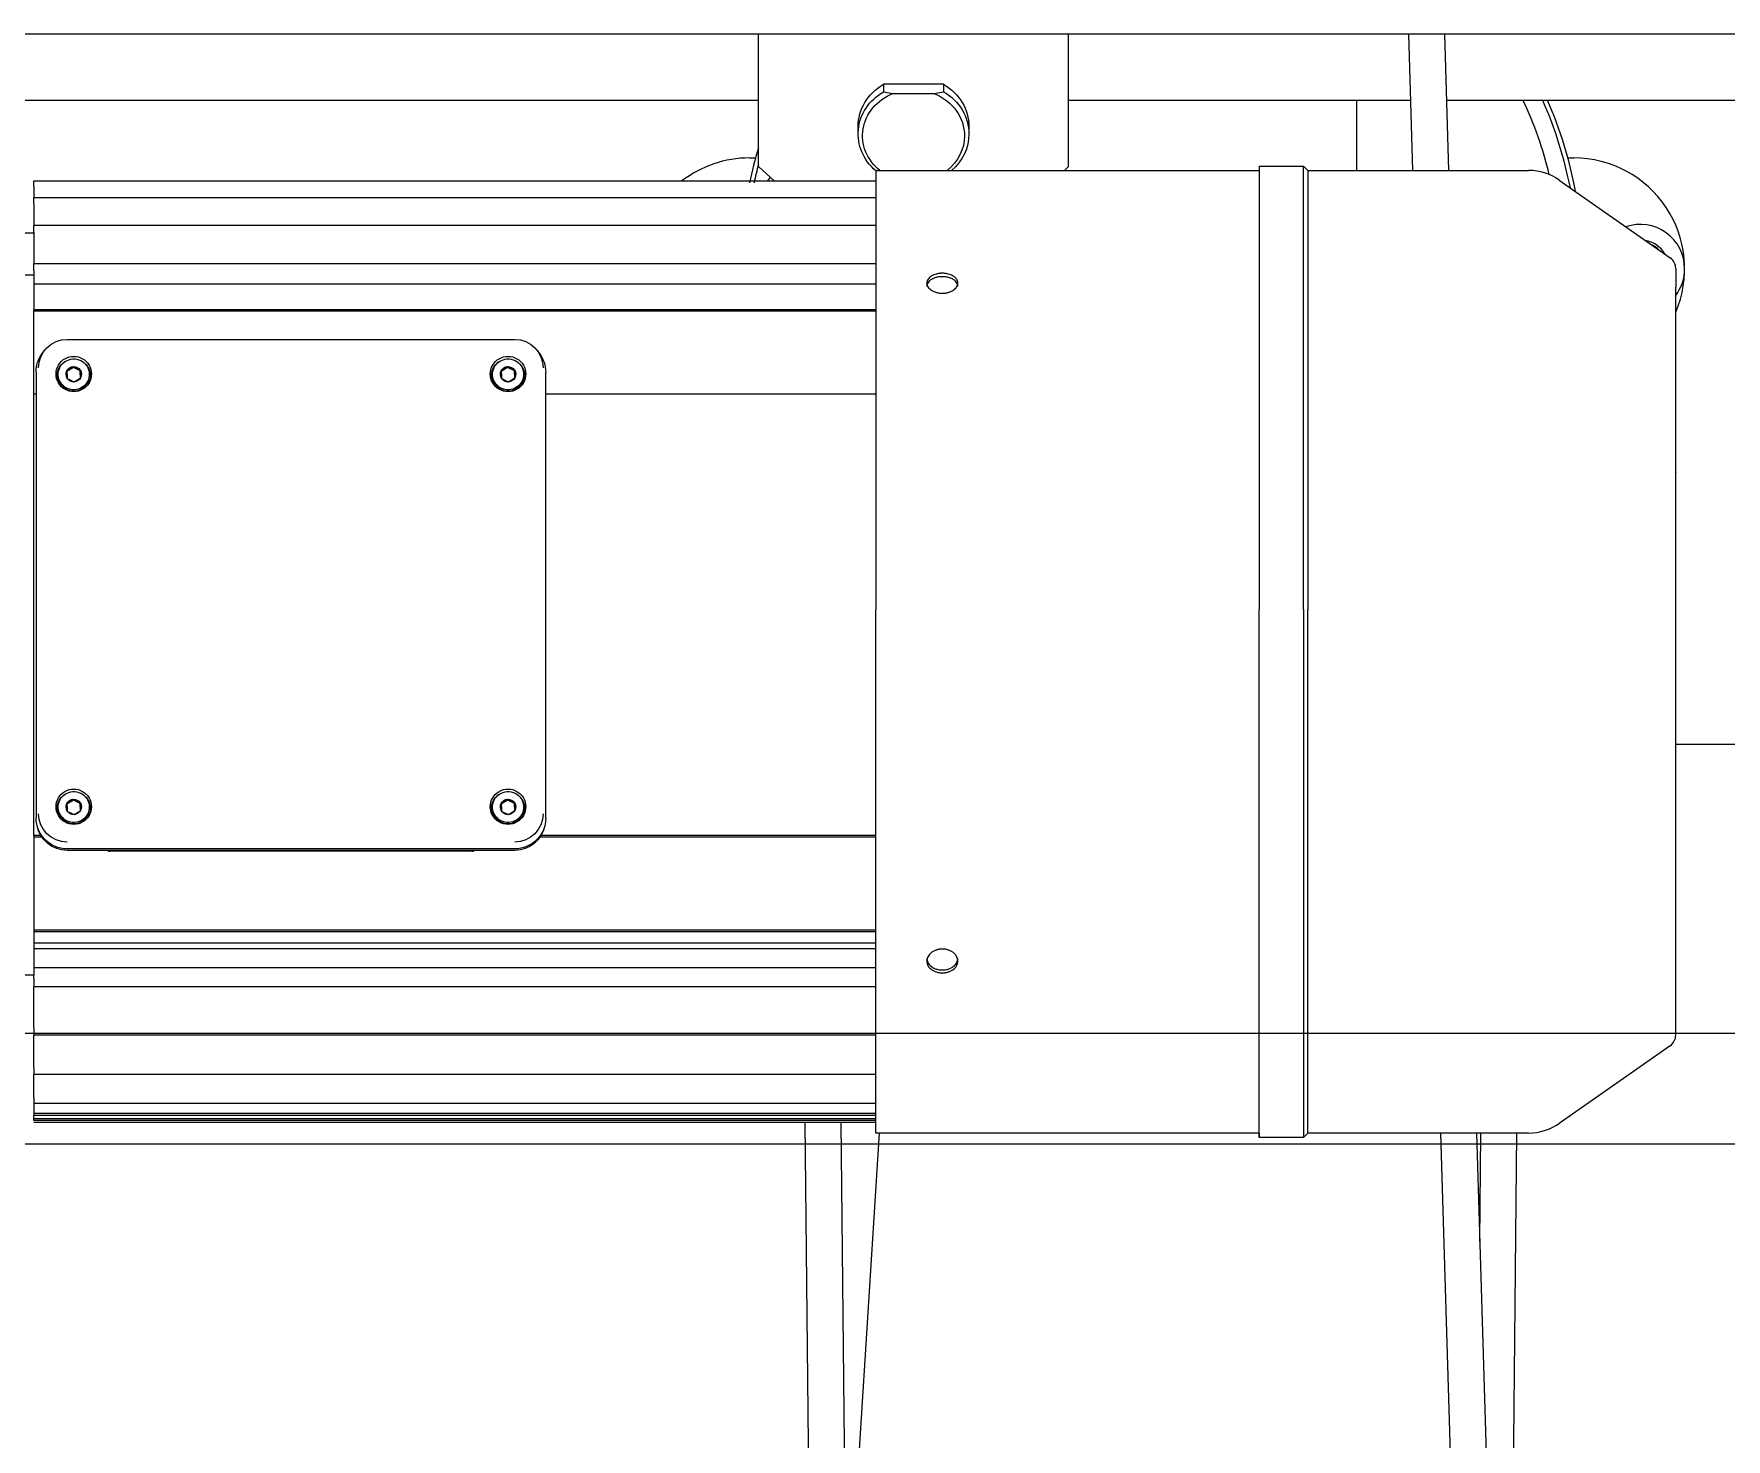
# Model space of a CAD drawing. Extents: x -599358 to 2865263, y -1062760 to 486533.
# Drawn here: x 1874182 to 1874782, y -666700 to -666201 of the extents above; entities that cross this region are included whole.
import ezdxf

# ---------------------------------------------------------------- set-up
doc = ezdxf.new("R2010")
doc.units = 0
for name, color, linetype in [('A-LIN-V', 9, 'Continuous'), ('EWHS5T6M-1', 7, 'Continuous'), ('EWHS5T6M-3', 7, 'Continuous'), ('FHSGH10105-主梁-06', 7, 'Continuous'), ('零件1^葫芦小车', 7, 'Continuous')]:
    doc.layers.add(name, color=color, linetype=linetype)

# ---------------------------------------------------------------- blocks, each defined once
blk = doc.blocks.new('G$C20E3758E-M')
at = {"color": 3}
blk.add_line((-964.86, 2745.13), (-964.86, 2744.13), dxfattribs=at)
at = {"layer": 'EWHS5T6M-1', "color": 3, "linetype": 'Continuous'}
for p, q in [((-942.86, 2962.31), (-942.86, 2978.13)), ((-1079.85, 2965.13), (-1078.5, 2965.13)), ((-895.21, 2965.13), (-893.87, 2965.13)), ((-870.87, 2832.88), (-796.61, 2832.88)), ((-870.87, 2832.88), (-792.88, 2832.88))]:
    blk.add_line(p, q, dxfattribs=at)
for centre, radius, start, end in [((-986.86, 2940.13), 89.99, 13.6474, 24.975), ((-986.86, 2940.13), 93.99, 11.1841, 23.8445), ((-986.86, 2940.13), 94.99, 10.5591, 23.5782), ((-986.86, 2940.13), 94.99, 163.3144, 168.2406), ((-1079.85, 2940.13), 25, 90, 127.5886), ((-986.86, 2940.13), 93.99, 165.4857, 168.1137), ((-893.87, 2940.13), 25, 336.9261, 90), ((-878.87, 2940.13), 10, 0, 108.9767), ((-878.87, 2940.13), 6.5, 29.7951, 80.2049), ((-878.87, 2940.13), 6, 43.5764, 66.4236), ((-878.87, 2940.13), 10, 323.1301, 0)]:
    blk.add_arc(centre, radius, start, end, dxfattribs=at)
at = {"layer": 'EWHS5T6M-3', "color": 3, "linetype": 'Continuous'}
for p, q in [((-1308.83, 2993.13), (-726.88, 2993.13)), ((-1077.85, 2963.18), (-1077.85, 2993.13)), ((-1007.86, 2963.18), (-1007.86, 2993.13)), ((-1036.07, 2981.76), (-1049.63, 2981.76)), ((-1049.63, 2981.76), (-1049.63, 2980.07)), ((-1049.63, 2980.07), (-1047.54, 2979.64)), ((-1047.54, 2979.64), (-1038.16, 2979.64)), ((-1038.16, 2979.64), (-1036.07, 2980.07)), ((-1036.07, 2981.76), (-1036.07, 2980.07)), ((-1055.35, 2970.55), (-1055.35, 2972.24)), ((-1030.35, 2972.24), (-1030.35, 2970.55)), ((-1077.85, 2963.18), (-1074.27, 2959.94)), ((-1007.86, 2963.18), (-1008.82, 2962.31)), ((-964.86, 2963.31), (-964.86, 2863.27)), ((-964.86, 2963.31), (-954.86, 2963.31)), ((-954.86, 2863.27), (-954.86, 2963.31)), ((-954.86, 2963.31), (-953.86, 2962.31)), ((-1241.33, 2958.72), (-1241.33, 2959.94)), ((-1241.33, 2959.94), (-1051.35, 2959.94)), ((-1051.35, 2962.31), (-1051.35, 2863.18)), ((-1051.35, 2962.31), (-964.86, 2962.31)), ((-953.86, 2962.31), (-953.86, 2863.18)), ((-953.86, 2962.31), (-904.07, 2962.31)), ((-897.19, 2960.14), (-872.15, 2942.61)), ((-1241.33, 2958.72), (-1241.33, 2956.19)), ((-1241.33, 2954.8), (-1241.33, 2956.19)), ((-1241.33, 2956.19), (-1051.35, 2956.19)), ((-1241.33, 2954.8), (-1241.33, 2949.94)), ((-1251.33, 2948.21), (-1241.33, 2948.21)), ((-1241.33, 2948.39), (-1241.33, 2949.94)), ((-1241.33, 2949.94), (-1051.35, 2949.94)), ((-1241.33, 2948.39), (-1241.33, 2941.35)), ((-1241.33, 2939.64), (-1241.33, 2941.35)), ((-1241.33, 2941.35), (-1051.35, 2941.35)), ((-870.87, 2940.15), (-870.87, 2935.97)), ((-1257.33, 2938.75), (-1241.33, 2938.75)), ((-1241.33, 2939.64), (-1241.33, 2938.75)), ((-1241.33, 2938.75), (-1241.33, 2938.66)), ((-1241.33, 2938.66), (-1241.33, 2930.63)), ((-1241.33, 2936.74), (-1051.35, 2936.74)), ((-870.87, 2935.9), (-870.87, 2935.97)), ((-870.87, 2894.34), (-870.87, 2935.9)), ((-1051.35, 2930.89), (-1241.33, 2930.89)), ((-1241.33, 2930.1), (-1241.33, 2930.63)), ((-1241.33, 2930.63), (-1051.35, 2930.63)), ((-1241.33, 2911.84), (-1241.33, 2930.1)), ((-1239.44, 2921), (-1238.97, 2921.62)), ((-1233.83, 2924.18), (-1132.84, 2924.18)), ((-1127.7, 2921.62), (-1127.24, 2921)), ((-1232.42, 2917.88), (-1233.88, 2916.94)), ((-1232.42, 2917.88), (-1232.42, 2918.06)), ((-1230.88, 2917.1), (-1232.42, 2917.88)), ((-1230.88, 2917.1), (-1230.88, 2917.27)), ((-1134.43, 2917.88), (-1135.89, 2916.94)), ((-1134.43, 2917.88), (-1134.43, 2918.06)), ((-1132.89, 2917.1), (-1134.43, 2917.88)), ((-1132.89, 2917.1), (-1132.89, 2917.27)), ((-1240.83, 2916.82), (-1240.83, 2816.22)), ((-1235.83, 2915.98), (-1235.83, 2916.3)), ((-1230.79, 2915.38), (-1230.88, 2917.1)), ((-1228.83, 2916.3), (-1228.83, 2915.98)), ((-1137.84, 2915.98), (-1137.84, 2916.3)), ((-1132.8, 2915.38), (-1132.89, 2917.1)), ((-1130.84, 2916.3), (-1130.84, 2915.98)), ((-1125.84, 2816.22), (-1125.84, 2916.82)), ((-1241.33, 2812.23), (-1241.33, 2911.84)), ((-1240.83, 2911.84), (-1241.33, 2911.84)), ((-1051.35, 2911.84), (-1125.84, 2911.84)), ((-870.87, 2894.34), (-870.87, 2894.16)), ((-870.87, 2861.25), (-870.87, 2894.16)), ((-1051.35, 2745.13), (-1051.35, 2863.18)), ((-964.86, 2744.13), (-964.86, 2863.27)), ((-954.86, 2863.27), (-954.86, 2744.13)), ((-953.86, 2745.13), (-953.86, 2863.18)), ((-870.87, 2827.15), (-870.87, 2861.25)), ((-870.87, 2827.15), (-870.87, 2832.88)), ((-870.87, 2777.43), (-870.87, 2826.96)), ((-870.87, 2777.43), (-870.87, 2826.96)), ((-1235.83, 2818.37), (-1235.83, 2818.68)), ((-1232.42, 2820.26), (-1233.88, 2819.32)), ((-1232.42, 2820.26), (-1232.42, 2820.44)), ((-1230.88, 2819.48), (-1232.42, 2820.26)), ((-1230.88, 2819.48), (-1230.88, 2819.66)), ((-1230.79, 2817.76), (-1230.88, 2819.48)), ((-1228.83, 2818.68), (-1228.83, 2818.37)), ((-1137.84, 2818.37), (-1137.84, 2818.68)), ((-1134.43, 2820.26), (-1135.89, 2819.32)), ((-1134.43, 2820.26), (-1134.43, 2820.44)), ((-1132.89, 2819.48), (-1134.43, 2820.26)), ((-1132.89, 2819.48), (-1132.89, 2819.66)), ((-1132.8, 2817.76), (-1132.89, 2819.48)), ((-1130.84, 2818.68), (-1130.84, 2818.37)), ((-1240.61, 2814.41), (-1240.69, 2814.83)), ((-1125.98, 2814.83), (-1126.07, 2814.41)), ((-1241.33, 2812.23), (-1241.33, 2811.88)), ((-1239.75, 2812.23), (-1241.33, 2812.23)), ((-1239.53, 2811.88), (-1241.33, 2811.88)), ((-1241.33, 2811.88), (-1241.33, 2791.6)), ((-1051.35, 2811.88), (-1127.15, 2811.88)), ((-1051.35, 2812.23), (-1126.92, 2812.23)), ((-1132.84, 2809.25), (-1233.83, 2809.25)), ((-1132.84, 2808.9), (-1233.83, 2808.9)), ((-1142.5, 2808.74), (-1224.18, 2808.74)), ((-1241.33, 2791.6), (-1241.33, 2790.9)), ((-1241.33, 2791.16), (-1241.33, 2780.94)), ((-1051.35, 2790.9), (-1241.33, 2790.9)), ((-1051.35, 2790.51), (-1241.33, 2790.51)), ((-1241.33, 2788.05), (-1051.35, 2788.05)), ((-1241.33, 2786.79), (-1051.35, 2786.79)), ((-1241.33, 2780.78), (-1257.33, 2780.78)), ((-1241.33, 2782.5), (-1051.35, 2782.5)), ((-1241.33, 2780.94), (-1241.33, 2780.78)), ((-1241.33, 2779.98), (-1241.33, 2780.78)), ((-1241.33, 2779.98), (-1241.33, 2778.12)), ((-1241.33, 2768.9), (-1241.33, 2778.12)), ((-1051.35, 2778.12), (-1241.33, 2778.12)), ((-870.87, 2767.29), (-870.87, 2777.34)), ((-870.87, 2767.29), (-870.87, 2777.34)), ((-1241.33, 2768.9), (-1241.33, 2767.18)), ((-1241.33, 2759.91), (-1241.33, 2767.18)), ((-1051.35, 2767.18), (-1241.33, 2767.18)), ((-872.15, 2764.83), (-897.19, 2747.3)), ((-872.15, 2764.83), (-897.19, 2747.3)), ((-1241.33, 2759.91), (-1241.33, 2758.34)), ((-1241.33, 2759.23), (-1241.33, 2758.34)), ((-1241.33, 2753.24), (-1241.33, 2758.34)), ((-1051.35, 2758.34), (-1241.33, 2758.34)), ((-1241.33, 2753.24), (-1241.33, 2758.34)), ((-1241.33, 2753.24), (-1241.33, 2751.82)), ((-1241.33, 2753.24), (-1241.33, 2751.82)), ((-1241.33, 2751.82), (-1241.33, 2749.52)), ((-1051.35, 2751.82), (-1241.33, 2751.82)), ((-1241.33, 2751.82), (-1241.33, 2749.52)), ((-1241.33, 2749.52), (-1241.33, 2749.1)), ((-1051.35, 2749.52), (-1241.33, 2749.52)), ((-1241.33, 2749.52), (-1241.33, 2749.1)), ((-1241.33, 2748.36), (-1241.33, 2749.1)), ((-1051.35, 2749.1), (-1241.33, 2749.1)), ((-1241.33, 2748.36), (-1241.33, 2749.1)), ((-1051.35, 2748.36), (-1241.33, 2748.36)), ((-1241.33, 2747.95), (-1241.33, 2748.36)), ((-1241.33, 2747.95), (-1241.33, 2748.36)), ((-1051.35, 2747.95), (-1241.33, 2747.95)), ((-1051.35, 2747.5), (-1241.33, 2747.5)), ((-1051.35, 2747.5), (-1241.33, 2747.5)), ((-1051.35, 2745.13), (-1051.35, 2747.5)), ((-964.86, 2745.13), (-1051.35, 2745.13)), ((-964.86, 2745.13), (-1051.35, 2745.13)), ((-954.86, 2744.13), (-964.86, 2744.13)), ((-954.86, 2744.13), (-964.86, 2744.13)), ((-953.86, 2745.13), (-954.86, 2744.13)), ((-953.86, 2745.13), (-954.86, 2744.13)), ((-904.07, 2745.13), (-953.86, 2745.13)), ((-904.07, 2745.13), (-953.86, 2745.13))]:
    blk.add_line(p, q, dxfattribs=at)
for centre, radius, start, end in [((-904.07, 2950.31), 12, 55, 90), ((-873.87, 2940.15), 3, 0, 55), ((-874.38, 2935.9), 3.51, 359.9999, 1.295), ((-1245.2, 2936.18), 22.17, 300.7093, 305.1809), ((-1222.23, 2936.27), 20.88, 240.7576, 245.5084), ((-887.97, 2934.72), 343.35, 182.9125, 183.2004), ((-1147.21, 2936.18), 22.17, 300.7093, 305.1809), ((-1124.24, 2936.27), 20.88, 240.7576, 245.5084), ((-789.98, 2934.72), 343.35, 182.9125, 183.2004), ((-886.53, 2934.8), 347.8, 182.9143, 183.1986), ((-1223.58, 2933.62), 20.89, 240.7592, 245.5068), ((-1243.57, 2933.69), 22.19, 300.7114, 305.1787), ((-788.54, 2934.8), 347.8, 182.9143, 183.1986), ((-1125.59, 2933.62), 20.89, 240.7592, 245.5068), ((-1145.58, 2933.69), 22.19, 300.7114, 305.1787), ((-890.38, 2894.16), 19.51, 359.9992, 0.5496), ((-890.38, 2827.15), 19.51, 359.4504, 0.0008), ((-890.38, 2827.15), 19.51, 359.4504, 0.0008), ((-1245.2, 2838.56), 22.17, 300.7093, 305.1809), ((-886.53, 2837.18), 347.8, 182.9143, 183.1986), ((-1222.23, 2838.65), 20.88, 240.7576, 245.5084), ((-1243.57, 2836.07), 22.19, 300.7114, 305.1787), ((-887.97, 2837.1), 343.35, 182.9125, 183.2004), ((-1147.21, 2838.56), 22.17, 300.7093, 305.1809), ((-788.54, 2837.18), 347.8, 182.9143, 183.1986), ((-1124.24, 2838.65), 20.88, 240.7576, 245.5084), ((-1145.58, 2836.07), 22.19, 300.7114, 305.1787), ((-789.98, 2837.1), 343.35, 182.9125, 183.2004), ((-1223.58, 2836), 20.89, 240.7592, 245.5068), ((-1125.59, 2836), 20.89, 240.7592, 245.5068), ((-1224.29, 2810.72), 1.99, 258.832, 273.3239), ((-1142.38, 2810.72), 1.99, 266.6752, 281.1689), ((-874.38, 2777.43), 3.51, 358.705, 0.0001), ((-874.38, 2777.43), 3.51, 358.705, 0.0001), ((-873.87, 2767.29), 3, 305, 0), ((-873.87, 2767.29), 3, 305, 0), ((-904.07, 2757.13), 12, 270, 305), ((-904.07, 2757.13), 12, 270, 305)]:
    blk.add_arc(centre, radius, start, end, dxfattribs=at)
at = {"layer": 'EWHS5T6M-3', "color": 3, "linetype": 'Continuous', "extrusion": (0, 0, -1)}
for centre, major_axis, ratio, start_param, end_param in [((-1042.85, 2970.55), (12.5, 0), 0.906308, 2.318559, 4.138876), ((-1042.85, 2972.24), (12.5, 0), 0.906308, 3.141593, 4.138876), ((-1042.85, 2970.13), (11.5, 0), 0.906308, 2.292842, 4.292278), ((-1042.85, 2970.13), (-11.5, 0), 0.906308, 1.990908, 3.141593), ((-1042.85, 2972.24), (12.5, 0), 0.906308, 5.285902, 6.283185), ((-1042.85, 2970.55), (-12.5, 0), 0.906308, 2.144309, 3.141593), ((-1042.85, 2970.13), (11.5, 0), 0.906308, 0, 0.84875), ((-1042.85, 2970.55), (12.5, 0), 0.906308, 0, 0.814997), ((-1117.84, 2984.52), (-50, 0), 0.906308, 3.692209, 3.714995), ((-1233.83, 2917.79), (6.42, 0), 0.996195, 3.141593, 4.712389), ((-1132.84, 2917.79), (6.42, 0), 0.996195, 4.712389, 6.283185), ((-1233.83, 2916.82), (-7, 0), 0.996195, 0, 0.642281), ((-1232.33, 2916.38), (4, 0), 0.996195, 1.570796, 4.712389), ((-1232.33, 2915.98), (3.76, 0), 0.996195, 2.540562, 4.159734), ((-1232.33, 2916.3), (3.5, 0), 0.996195, 1.517654, 4.659247), ((-1232.33, 2916.33), (-1.73, 0), 0.996195, 0.470456, 1.517654), ((-1232.33, 2916.3), (-3.5, 0), 0.996195, 1.517654, 4.659247), ((-1232.33, 2916.33), (-1.73, 0), 0.996195, 1.517654, 2.564851), ((-1232.33, 2916.38), (-4, 0), 0.996195, 1.570796, 4.712389), ((-1232.33, 2916.33), (-1.73, 0), 0.996195, 2.564851, 3.612049), ((-1232.33, 2915.98), (-3.76, 0), 0.996195, 2.123451, 3.742624), ((-1134.34, 2916.38), (4, 0), 0.996195, 1.570796, 4.712389), ((-1134.34, 2915.98), (3.76, 0), 0.996195, 2.540562, 4.159734), ((-1134.34, 2916.3), (3.5, 0), 0.996195, 1.517654, 4.659247), ((-1134.34, 2916.33), (-1.73, 0), 0.996195, 0.470456, 1.517654), ((-1134.34, 2916.3), (-3.5, 0), 0.996195, 1.517654, 4.659247), ((-1134.34, 2916.33), (-1.73, 0), 0.996195, 1.517654, 2.564851), ((-1134.34, 2916.38), (-4, 0), 0.996195, 1.570796, 4.712389), ((-1134.34, 2916.33), (-1.73, 0), 0.996195, 2.564851, 3.612049), ((-1134.34, 2915.98), (-3.76, 0), 0.996195, 2.123451, 3.742624), ((-1132.84, 2916.82), (7, 0), 0.996195, 5.640904, 6.283185), ((-1232.33, 2915.98), (3.5, 0), 0.996195, 1.517654, 3.141593), ((-1232.33, 2916.33), (1.73, 0), 0.996195, 2.564851, 3.612049), ((-1232.33, 2916.33), (1.73, 0), 0.996195, 1.517654, 2.564851), ((-1232.33, 2916.33), (1.73, 0), 0.996195, 0.470456, 1.517654), ((-1232.33, 2915.98), (-3.5, 0), 0.996195, 3.141593, 4.659247), ((-1134.34, 2915.98), (3.5, 0), 0.996195, 1.517654, 3.141593), ((-1134.34, 2916.33), (1.73, 0), 0.996195, 2.564851, 3.612049), ((-1134.34, 2916.33), (1.73, 0), 0.996195, 1.517654, 2.564851), ((-1134.34, 2916.33), (1.73, 0), 0.996195, 0.470456, 1.517654), ((-1134.34, 2915.98), (-3.5, 0), 0.996195, 3.141593, 4.659247), ((-1232.33, 2818.76), (4, 0), 0.996195, 1.570796, 4.712389), ((-1232.33, 2818.68), (3.5, 0), 0.996195, 1.517654, 4.659247), ((-1232.33, 2818.68), (-3.5, 0), 0.996195, 1.517654, 4.659247), ((-1232.33, 2818.76), (-4, 0), 0.996195, 1.570796, 4.712389), ((-1134.34, 2818.76), (4, 0), 0.996195, 1.570796, 4.712389), ((-1134.34, 2818.68), (3.5, 0), 0.996195, 1.517654, 4.659247), ((-1134.34, 2818.68), (-3.5, 0), 0.996195, 1.517654, 4.659247), ((-1134.34, 2818.76), (-4, 0), 0.996195, 1.570796, 4.712389), ((-1232.33, 2818.37), (3.76, 0), 0.996195, 2.540562, 4.159734), ((-1232.33, 2818.37), (3.5, 0), 0.996195, 1.517654, 3.141593), ((-1232.33, 2818.72), (1.73, 0), 0.996195, 2.564851, 3.612049), ((-1232.33, 2818.72), (-1.73, 0), 0.996195, 0.470456, 1.517654), ((-1232.33, 2818.72), (-1.73, 0), 0.996195, 1.517654, 2.564851), ((-1232.33, 2818.72), (1.73, 0), 0.996195, 0.470456, 1.517654), ((-1232.33, 2818.37), (-3.5, 0), 0.996195, 3.141593, 4.659247), ((-1232.33, 2818.72), (-1.73, 0), 0.996195, 2.564851, 3.612049), ((-1232.33, 2818.37), (-3.76, 0), 0.996195, 2.123451, 3.742624), ((-1134.34, 2818.37), (3.76, 0), 0.996195, 2.540562, 4.159734), ((-1134.34, 2818.37), (3.5, 0), 0.996195, 1.517654, 3.141593), ((-1134.34, 2818.72), (1.73, 0), 0.996195, 2.564851, 3.612049), ((-1134.34, 2818.72), (-1.73, 0), 0.996195, 0.470456, 1.517654), ((-1134.34, 2818.72), (-1.73, 0), 0.996195, 1.517654, 2.564851), ((-1134.34, 2818.72), (1.73, 0), 0.996195, 0.470456, 1.517654), ((-1134.34, 2818.37), (-3.5, 0), 0.996195, 3.141593, 4.659247), ((-1134.34, 2818.72), (-1.73, 0), 0.996195, 2.564851, 3.612049), ((-1134.34, 2818.37), (-3.76, 0), 0.996195, 2.123451, 3.742624), ((-1233.83, 2816.22), (-7, 0), 0.996195, 4.712389, 6.283185), ((-1233.83, 2815.78), (6.91, 0), 0.996195, 1.570796, 2.940732), ((-1233.83, 2817.18), (-6.42, 0), 0.996195, 4.712389, 6.283185), ((-1232.33, 2818.72), (1.73, 0), 0.996195, 1.517654, 2.564851), ((-1134.34, 2818.72), (1.73, 0), 0.996195, 1.517654, 2.564851), ((-1132.84, 2817.18), (-6.42, 0), 0.996195, 3.141593, 4.712389), ((-1132.84, 2816.22), (7, 0), 0.996195, 6.283185, 7.853982), ((-1132.84, 2815.78), (6.91, 0), 0.996195, 0.20086, 1.570796)]:
    blk.add_ellipse(centre, major_axis=major_axis, ratio=ratio, start_param=start_param, end_param=end_param, dxfattribs=at)
at = {"layer": 'EWHS5T6M-3', "color": 3, "linetype": 'Continuous'}
for points, knots in [([(-1036.35, 2939.11), (-1036.42, 2939.11), (-1036.55, 2939.11), (-1036.74, 2939.1), (-1036.94, 2939.08), (-1037.13, 2939.06), (-1037.32, 2939.03), (-1037.51, 2938.99), (-1037.84, 2938.91), (-1038.31, 2938.76), (-1038.84, 2938.48), (-1039.28, 2938.15), (-1039.6, 2937.77), (-1039.81, 2937.35), (-1039.87, 2936.91), (-1039.81, 2936.46), (-1039.61, 2936.03), (-1039.28, 2935.63), (-1038.84, 2935.28), (-1038.31, 2934.99), (-1037.8, 2934.81), (-1037.37, 2934.71), (-1037.04, 2934.65), (-1036.7, 2934.62), (-1036.47, 2934.61), (-1036.35, 2934.61)], [0, 0, 0, 0, 0.017969, 0.035808, 0.053574, 0.071324, 0.089115, 0.107004, 0.125048, 0.18751, 0.2499, 0.312443, 0.374783, 0.437331, 0.499754, 0.56222, 0.624775, 0.687117, 0.749694, 0.81201, 0.874549, 0.905951, 0.937122, 0.96837, 1, 1, 1, 1]), ([(-1036.35, 2938.34), (-1036.53, 2938.34), (-1036.93, 2938.33), (-1037.55, 2938.23), (-1038.22, 2938.03), (-1039.04, 2937.63), (-1039.7, 2936.98), (-1039.85, 2936.39), (-1039.85, 2936.14), (-1039.85, 2936.14)], [0, 0, 0, 0, 0.0498308, 0.1081871, 0.1750598, 0.2504376, 0.3920247, 0.4999332, 0.5001595, 0.5001595, 0.5001595, 0.5001595]), ([(-1036.35, 2934.61), (-1036.3, 2934.61), (-1036.18, 2934.61), (-1036.01, 2934.62), (-1035.84, 2934.64), (-1035.61, 2934.66), (-1035.33, 2934.71), (-1035.01, 2934.79), (-1034.7, 2934.88), (-1034.31, 2935.04), (-1033.86, 2935.28), (-1033.42, 2935.63), (-1033.1, 2936.03), (-1032.9, 2936.46), (-1032.83, 2936.9), (-1032.9, 2937.34), (-1033.1, 2937.76), (-1033.42, 2938.15), (-1033.86, 2938.48), (-1034.39, 2938.76), (-1034.9, 2938.92), (-1035.33, 2939.02), (-1035.67, 2939.07), (-1036.01, 2939.1), (-1036.24, 2939.11), (-1036.35, 2939.11)], [0, 0, 0, 0, 0.015617, 0.031217, 0.046838, 0.062519, 0.093859, 0.125183, 0.156348, 0.187563, 0.250185, 0.312521, 0.375062, 0.437522, 0.499933, 0.562494, 0.624855, 0.687415, 0.749875, 0.812345, 0.87492, 0.906097, 0.937303, 0.968653, 1, 1, 1, 1]), ([(-1032.85, 2936.14), (-1032.85, 2936.39), (-1033.01, 2936.97), (-1033.71, 2937.68), (-1034.68, 2938.11), (-1035.55, 2938.31), (-1036.1, 2938.33), (-1036.35, 2938.34)], [0.500163, 0.500163, 0.500163, 0.500163, 0.6080037, 0.7495025, 0.8480688, 0.931583, 1, 1, 1, 1]), ([(-1036.35, 2786.64), (-1036.42, 2786.64), (-1036.55, 2786.63), (-1036.74, 2786.62), (-1036.94, 2786.6), (-1037.13, 2786.57), (-1037.32, 2786.53), (-1037.51, 2786.48), (-1037.84, 2786.38), (-1038.31, 2786.19), (-1038.84, 2785.85), (-1039.28, 2785.43), (-1039.6, 2784.96), (-1039.81, 2784.45), (-1039.87, 2783.92), (-1039.81, 2783.4), (-1039.61, 2782.89), (-1039.28, 2782.43), (-1038.84, 2782.03), (-1038.31, 2781.7), (-1037.8, 2781.5), (-1037.37, 2781.38), (-1037.04, 2781.32), (-1036.7, 2781.28), (-1036.47, 2781.28), (-1036.35, 2781.28)], [0, 0, 0, 0, 0.017969, 0.035808, 0.053574, 0.071324, 0.089115, 0.107004, 0.125048, 0.18751, 0.2499, 0.312443, 0.374783, 0.437331, 0.499754, 0.56222, 0.624775, 0.687117, 0.749694, 0.81201, 0.874549, 0.905951, 0.937122, 0.96837, 1, 1, 1, 1]), ([(-1039.85, 2784.56), (-1039.85, 2784.26), (-1039.7, 2783.57), (-1039, 2782.72), (-1038.03, 2782.2), (-1037.16, 2781.96), (-1036.6, 2781.93), (-1036.35, 2781.92)], [0.5001595, 0.5001595, 0.5001595, 0.5001595, 0.6077712, 0.7492495, 0.8479785, 0.9315772, 1, 1, 1, 1]), ([(-1036.35, 2781.28), (-1036.3, 2781.28), (-1036.18, 2781.28), (-1036.01, 2781.29), (-1035.84, 2781.3), (-1035.61, 2781.33), (-1035.33, 2781.38), (-1035.01, 2781.47), (-1034.7, 2781.58), (-1034.31, 2781.76), (-1033.86, 2782.03), (-1033.42, 2782.43), (-1033.1, 2782.89), (-1032.9, 2783.39), (-1032.83, 2783.92), (-1032.9, 2784.45), (-1033.1, 2784.96), (-1033.42, 2785.43), (-1033.86, 2785.85), (-1034.39, 2786.19), (-1034.9, 2786.4), (-1035.33, 2786.52), (-1035.67, 2786.59), (-1036.01, 2786.63), (-1036.24, 2786.63), (-1036.35, 2786.64)], [0, 0, 0, 0, 0.015617, 0.031217, 0.046838, 0.062519, 0.093859, 0.125183, 0.156348, 0.187563, 0.250185, 0.312521, 0.375062, 0.437522, 0.499933, 0.562494, 0.624855, 0.687415, 0.749875, 0.812345, 0.87492, 0.906097, 0.937303, 0.968653, 1, 1, 1, 1]), ([(-1036.35, 2781.92), (-1036.17, 2781.92), (-1035.78, 2781.94), (-1035.15, 2782.06), (-1034.49, 2782.29), (-1033.66, 2782.78), (-1033.01, 2783.56), (-1032.85, 2784.26), (-1032.85, 2784.56), (-1032.85, 2784.56)], [0, 0, 0, 0, 0.0496998, 0.1080452, 0.1750266, 0.2506324, 0.3922836, 0.5000874, 0.500163, 0.500163, 0.500163, 0.500163])]:
    blk.add_open_spline(points, degree=3, knots=knots, dxfattribs=at)
at = {"layer": 'FHSGH10105-主梁-06', "color": 3, "linetype": 'Continuous'}
for p, q in [((-1309.32, 2978.13), (-1077.85, 2978.13)), ((-1007.86, 2978.13), (-930.67, 2978.13)), ((-922.63, 2978.13), (-717.88, 2978.13)), ((-4195.59, 2767.7), (1105.4, 2767.7)), ((-4325.26, 2742.7), (1105.4, 2742.7))]:
    blk.add_line(p, q, dxfattribs=at)
at = {"layer": '零件1^葫芦小车', "color": 3, "linetype": 'Continuous'}
for p, q in [((-930.21, 2962.31), (-931.11, 2993.13)), ((-923.07, 2993.13), (-922.17, 2962.31)), ((-1066.2, 2636.89), (-1067.29, 2747.5)), ((-1059.25, 2747.5), (-1058.1, 2631.47)), ((-1064.86, 2520.55), (-1050.5, 2745.13)), ((-917.19, 2518.36), (-923.84, 2745.13)), ((-915.8, 2745.13), (-909.13, 2518.03)), ((-915.08, 2720.7), (-914.85, 2745.13)), ((-906.81, 2745.13), (-907.82, 2636.05))]:
    blk.add_line(p, q, dxfattribs=at)

msp = doc.modelspace()

# ---------------------------------------------------------------- block references
at = {"layer": 'A-LIN-V', "xscale": 1.571585729816195, "yscale": 1.571585729816195, "zscale": 1.571585729816195}
msp.add_blockref('G$C20E3758E-M', (1876133.02, -670905.27), dxfattribs=at)

doc.saveas('drawing.dxf')
